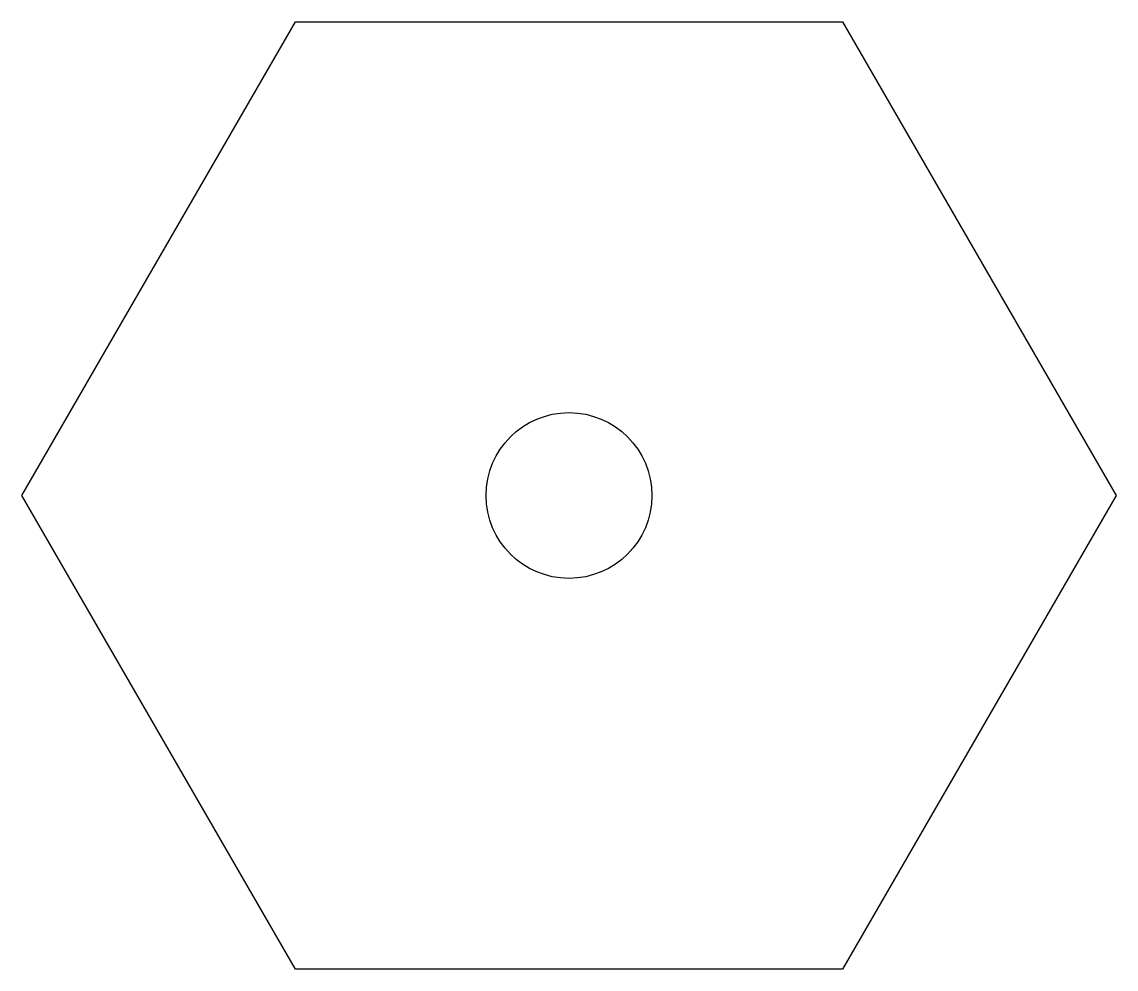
# Model space of a CAD drawing. Header units: millimetres. Extents: x -11.5 to 11.5, y -10 to 10.
import ezdxf

# ---------------------------------------------------------------- set-up
doc = ezdxf.new("R2010")
doc.units = ezdxf.units.MM
doc.layers.get('0').update_dxf_attribs({"linetype": 'CONTINUOUS'})

msp = doc.modelspace()

# ---------------------------------------------------------------- linework, layer by layer
msp.add_lwpolyline([(-11.547, 0), (-5.774, 10), (5.774, 10), (11.547, 0), (5.774, -10), (-5.774, -10)], close=True)
msp.add_circle((0, 0), 1.75)

doc.saveas('drawing.dxf')
